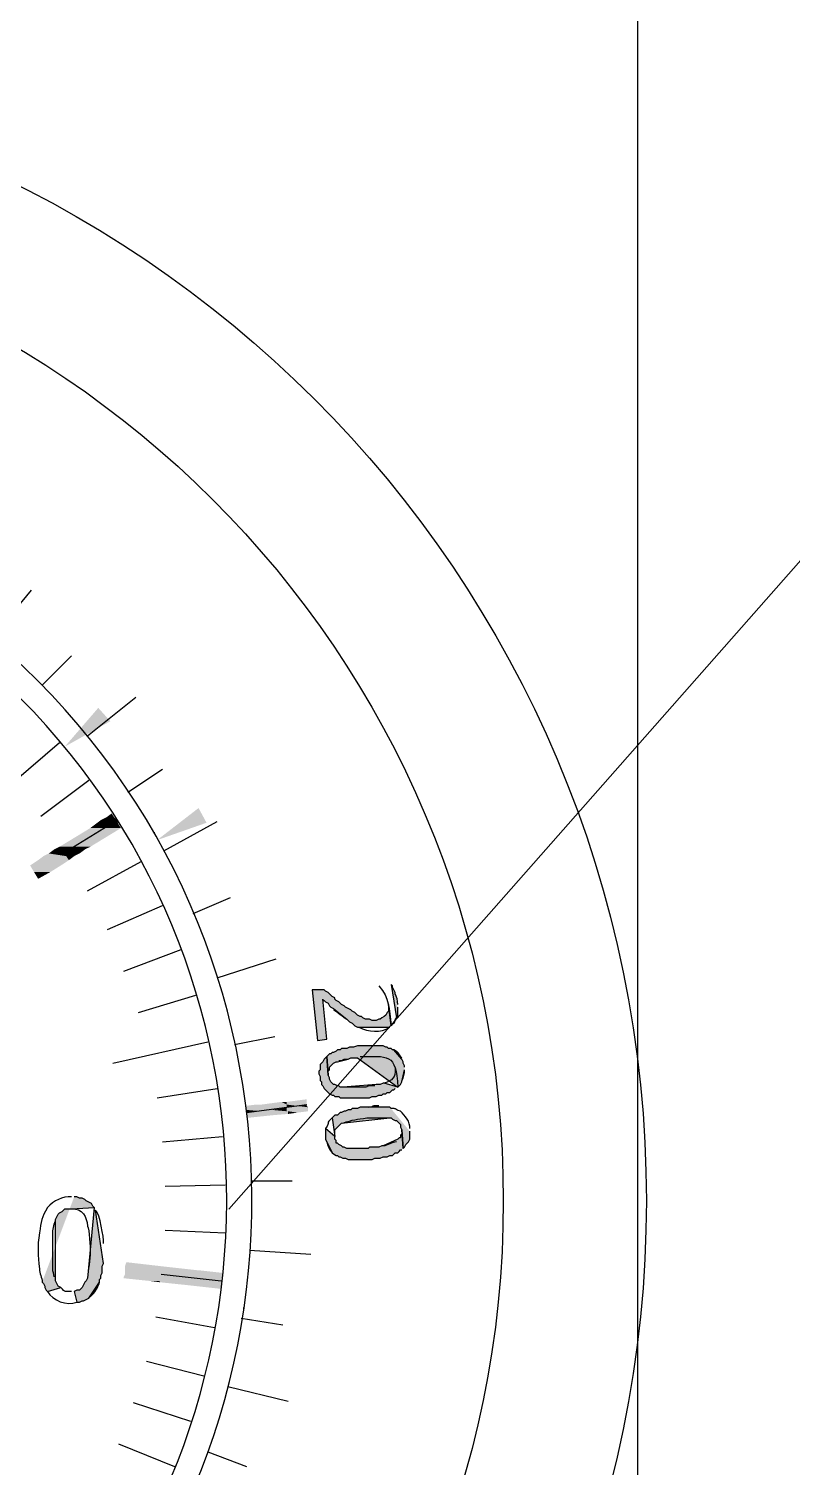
# Model space of a CAD drawing. Header units: millimetres. Extents: x 183355 to 194386, y -190559 to -183233.
# Drawn here: x 186497.5 to 186534.8, y -184252 to -184181.7 of the extents above; entities that cross this region are included whole.
import ezdxf

# ---------------------------------------------------------------- set-up
doc = ezdxf.new("R2010")
doc.units = ezdxf.units.MM
doc.header["$LTSCALE"] = 13
doc.layers.add('PDF_几何图形', color=7, linetype='Continuous')
doc.layers.add('PDF_实体填充', color=7, linetype='Continuous', true_color=0xffffff)
doc.layers.add('标注、文本', color=3, linetype='Continuous', lineweight=25)
doc.layers.add('铁心', color=3, linetype='Continuous', lineweight=0)

# ---------------------------------------------------------------- blocks, each defined once
blk = doc.blocks.new('A$C1C912F39')
at = {"layer": 'PDF_实体填充', "transparency": 33554559}
for points in [[(98.45, 89.865), (98.319, 90.91), (98.319, 90.583), (98.254, 90.518), (98.189, 90.387), (98.123, 90.322), (97.993, 90.257), (97.927, 90.191), (97.862, 90.191), (97.732, 90.126), (97.536, 90.126), (97.405, 90.191), (97.209, 90.191), (97.079, 90.257), (97.013, 90.322), (96.948, 90.322), (96.818, 90.387), (96.687, 90.518), (96.556, 90.583), (96.491, 90.648), (96.361, 90.714), (96.23, 90.779), (96.165, 90.844), (96.034, 90.91), (95.904, 91.04), (95.773, 91.105), (95.708, 91.171), (95.708, 91.236), (95.577, 91.301), (95.381, 91.497), (95.251, 91.562), (95.185, 91.628), (94.598, 91.628), (94.859, 89.147), (95.316, 89.212), (95.12, 91.171), (95.12, 91.105), (95.185, 91.105), (95.251, 91.04), (95.381, 90.975), (95.447, 90.844), (95.512, 90.779), (95.642, 90.714), (96.295, 90.191), (96.426, 90.061), (96.556, 89.996), (96.687, 89.865), (96.818, 89.8), (98.384, 89.8)], [(98.646, 91.432), (98.646, 91.497), (98.515, 91.758), (98.515, 91.824), (98.45, 91.889), (98.711, 90.257), (98.776, 90.322), (98.776, 90.779)], [(99.103, 87.841), (99.103, 87.906), (99.037, 88.037), (99.037, 88.102), (98.972, 88.233), (98.58, 88.69), (98.515, 88.69), (98.45, 88.755), (98.319, 88.755), (98.254, 88.82), (98.189, 88.82), (98.058, 88.886), (96.883, 88.886), (96.818, 88.886), (96.622, 88.82), (96.426, 88.82), (96.295, 88.755), (96.034, 88.755), (95.969, 88.69), (95.838, 88.69), (95.773, 88.625), (95.642, 88.559), (95.577, 88.559), (95.512, 88.494), (95.447, 88.494), (95.316, 88.363), (95.381, 87.449), (95.381, 87.645), (95.447, 87.711), (95.447, 87.841), (95.512, 87.906), (95.642, 88.037), (95.773, 88.102), (95.838, 88.102), (96.361, 88.233), (96.491, 88.298), (96.818, 88.298), (98.776, 86.862), (98.841, 86.927), (98.907, 86.992), (98.972, 87.123), (99.103, 87.711)], [(98.776, 86.862), (98.123, 87.058), (98.058, 87.058), (97.927, 86.992), (97.732, 86.992), (96.099, 86.862), (95.969, 86.862), (95.904, 86.927), (95.838, 86.927), (95.708, 86.992), (95.642, 86.992), (95.512, 87.123), (95.447, 87.254), (95.447, 87.319), (95.381, 87.449), (95.316, 88.363), (95.251, 88.298), (95.185, 88.233), (95.12, 88.102), (94.99, 87.972), (94.99, 87.711), (94.924, 87.645), (94.924, 87.515), (94.99, 87.384), (94.99, 87.188), (95.055, 87.123), (95.055, 86.992), (95.12, 86.927), (95.185, 86.797), (95.251, 86.731), (95.447, 86.535), (95.577, 86.47), (95.642, 86.47), (95.708, 86.405), (95.904, 86.405), (95.969, 86.34), (97.405, 86.34), (97.536, 86.405), (97.732, 86.405), (97.862, 86.47), (97.993, 86.47), (98.058, 86.535), (98.189, 86.535), (98.254, 86.601), (98.384, 86.601), (98.45, 86.666), (98.515, 86.731), (98.58, 86.731), (98.646, 86.797)], [(98.45, 85.817), (98.384, 85.883), (97.993, 85.883), (97.209, 85.883), (96.948, 85.883), (96.818, 85.817), (96.556, 85.817), (96.491, 85.752), (96.361, 85.752), (96.23, 85.687), (96.165, 85.687), (96.034, 85.621), (95.969, 85.621), (95.838, 85.491), (95.708, 85.491), (95.577, 85.36), (95.708, 84.446), (95.708, 84.773), (96.034, 85.099), (98.384, 85.36), (98.45, 85.36), (98.515, 85.295), (98.646, 85.23), (98.711, 85.23), (98.907, 85.034), (98.907, 84.903), (98.972, 84.773), (99.037, 83.859), (99.103, 83.924), (99.168, 84.055), (99.298, 84.185), (99.364, 84.316), (99.364, 84.707)], [(99.037, 83.859), (98.972, 84.773), (98.972, 84.577), (98.907, 84.512), (98.907, 84.381), (98.841, 84.381), (98.776, 84.316), (98.058, 83.989), (97.993, 83.989), (97.862, 83.924), (97.405, 83.924), (97.34, 83.859), (96.491, 83.859), (96.295, 83.859), (96.165, 83.924), (96.099, 83.924), (96.034, 83.989), (95.904, 84.055), (95.838, 84.12), (95.773, 84.12), (95.773, 84.251), (95.708, 84.316), (95.708, 84.446), (95.251, 84.838), (95.251, 84.316), (95.577, 83.663), (95.642, 83.598), (95.773, 83.532), (95.838, 83.532), (95.904, 83.467), (95.969, 83.467), (96.099, 83.402), (96.23, 83.402), (96.361, 83.337), (97.536, 83.337), (97.666, 83.402), (97.927, 83.402), (98.058, 83.467), (98.254, 83.467), (98.384, 83.532), (98.515, 83.532), (98.646, 83.663), (98.776, 83.663), (98.841, 83.728), (98.907, 83.794), (98.972, 83.794)], [(81.41, 77.33), (81.476, 77.265), (81.541, 77.134), (81.541, 77.069), (81.606, 76.939), (81.671, 76.873), (82.324, 77.069), (82.194, 77.134), (82.063, 77.396), (82.063, 77.461), (82.063, 80.333), (82.063, 80.399), (82.194, 80.66), (82.259, 80.725), (82.39, 80.79), (82.52, 80.921), (82.847, 80.921), (83.956, 80.986), (83.891, 81.052), (83.826, 81.182), (83.695, 81.247), (83.565, 81.313), (83.499, 81.378), (83.369, 81.443), (83.238, 81.443), (83.108, 81.509), (82.977, 81.509)], [(83.956, 80.986), (83.63, 77.526), (83.565, 77.396), (83.499, 77.33), (83.369, 77.069), (83.238, 76.939), (83.108, 76.939), (82.977, 76.873), (83.108, 76.351), (83.238, 76.351), (83.369, 76.416), (83.434, 76.416), (83.565, 76.482), (83.695, 76.547), (84.218, 77.33), (84.218, 77.461), (84.283, 77.526), (84.283, 77.657), (84.348, 77.787), (84.348, 78.114), (84.413, 78.244), (84.022, 80.856)]]:
    blk.add_hatch(color=7, dxfattribs=at).paths.add_polyline_path(points, flags=16)
at = {"layer": 'PDF_几何图形'}
blk.add_line((79.582, 109.581), (80.888, 111.148), dxfattribs=at)
for points in [[(81.41, 106.513), (82.847, 107.949)], [(83.63, 104.032), (85.98, 105.925)], [(80.039, 101.812), (82.259, 103.705)], [(85.589, 101.29), (87.286, 102.4)], [(81.345, 100.115), (83.695, 101.877)], [(82.52, 98.352), (85.066, 99.919)], [(87.351, 98.417), (89.963, 99.854)], [(86.894, 99.266), (86.894, 99.331)], [(83.63, 96.459), (86.241, 97.895)], [(84.609, 94.566), (87.286, 95.741)], [(88.788, 95.349), (90.616, 96.132)], [(85.393, 92.542), (88.2, 93.586)], [(89.963, 92.215), (92.835, 93.129)], [(98.45, 89.865), (98.319, 90.91), (98.319, 90.583), (98.254, 90.518), (98.189, 90.387), (98.123, 90.322), (97.993, 90.257), (97.927, 90.191), (97.862, 90.191), (97.732, 90.126), (97.536, 90.126), (97.405, 90.191), (97.209, 90.191), (97.079, 90.257), (97.013, 90.322), (96.948, 90.322), (96.818, 90.387), (96.687, 90.518), (96.556, 90.583), (96.491, 90.648), (96.361, 90.714), (96.23, 90.779), (96.165, 90.844), (96.034, 90.91), (95.904, 91.04), (95.773, 91.105), (95.708, 91.171), (95.708, 91.236), (95.577, 91.301), (95.381, 91.497), (95.251, 91.562), (95.185, 91.628), (94.598, 91.628), (94.859, 89.147), (95.316, 89.212), (95.12, 91.171), (95.12, 91.105), (95.185, 91.105), (95.251, 91.04), (95.381, 90.975), (95.447, 90.844), (95.512, 90.779), (95.642, 90.714), (96.295, 90.191), (96.426, 90.061), (96.556, 89.996), (96.687, 89.865), (96.818, 89.8), (98.384, 89.8)], [(98.646, 91.432), (98.646, 91.497), (98.515, 91.758), (98.515, 91.824), (98.45, 91.889), (98.711, 90.257), (98.776, 90.322), (98.776, 90.779)], [(86.111, 90.518), (88.918, 91.367)], [(90.811, 88.951), (92.77, 89.343)], [(84.87, 88.037), (89.506, 89.082)], [(99.103, 87.841), (99.103, 87.906), (99.037, 88.037), (99.037, 88.102), (98.972, 88.233), (98.58, 88.69), (98.515, 88.69), (98.45, 88.755), (98.319, 88.755), (98.254, 88.82), (98.189, 88.82), (98.058, 88.886), (96.883, 88.886), (96.818, 88.886), (96.622, 88.82), (96.426, 88.82), (96.295, 88.755), (96.034, 88.755), (95.969, 88.69), (95.838, 88.69), (95.773, 88.625), (95.642, 88.559), (95.577, 88.559), (95.512, 88.494), (95.447, 88.494), (95.316, 88.363), (95.381, 87.449), (95.381, 87.645), (95.447, 87.711), (95.447, 87.841), (95.512, 87.906), (95.642, 88.037), (95.773, 88.102), (95.838, 88.102), (96.361, 88.233), (96.491, 88.298), (96.818, 88.298), (98.776, 86.862), (98.841, 86.927), (98.907, 86.992), (98.972, 87.123), (99.103, 87.711)], [(98.776, 86.862), (98.123, 87.058), (98.058, 87.058), (97.927, 86.992), (97.732, 86.992), (96.099, 86.862), (95.969, 86.862), (95.904, 86.927), (95.838, 86.927), (95.708, 86.992), (95.642, 86.992), (95.512, 87.123), (95.447, 87.254), (95.447, 87.319), (95.381, 87.449), (95.316, 88.363), (95.251, 88.298), (95.185, 88.233), (95.12, 88.102), (94.99, 87.972), (94.99, 87.711), (94.924, 87.645), (94.924, 87.515), (94.99, 87.384), (94.99, 87.188), (95.055, 87.123), (95.055, 86.992), (95.12, 86.927), (95.185, 86.797), (95.251, 86.731), (95.447, 86.535), (95.577, 86.47), (95.642, 86.47), (95.708, 86.405), (95.904, 86.405), (95.969, 86.34), (97.405, 86.34), (97.536, 86.405), (97.732, 86.405), (97.862, 86.47), (97.993, 86.47), (98.058, 86.535), (98.189, 86.535), (98.254, 86.601), (98.384, 86.601), (98.45, 86.666), (98.515, 86.731), (98.58, 86.731), (98.646, 86.797)], [(87.025, 86.34), (89.963, 86.797)], [(91.399, 85.621), (94.337, 86.013)], [(98.45, 85.817), (98.384, 85.883), (97.993, 85.883), (97.209, 85.883), (96.948, 85.883), (96.818, 85.817), (96.556, 85.817), (96.491, 85.752), (96.361, 85.752), (96.23, 85.687), (96.165, 85.687), (96.034, 85.621), (95.969, 85.621), (95.838, 85.491), (95.708, 85.491), (95.577, 85.36), (95.708, 84.446), (95.708, 84.773), (96.034, 85.099), (98.384, 85.36), (98.45, 85.36), (98.515, 85.295), (98.646, 85.23), (98.711, 85.23), (98.907, 85.034), (98.907, 84.903), (98.972, 84.773), (99.037, 83.859), (99.103, 83.924), (99.168, 84.055), (99.298, 84.185), (99.364, 84.316), (99.364, 84.707)], [(87.286, 84.185), (90.224, 84.446)], [(99.037, 83.859), (98.972, 84.773), (98.972, 84.577), (98.907, 84.512), (98.907, 84.381), (98.841, 84.381), (98.776, 84.316), (98.058, 83.989), (97.993, 83.989), (97.862, 83.924), (97.405, 83.924), (97.34, 83.859), (96.491, 83.859), (96.295, 83.859), (96.165, 83.924), (96.099, 83.924), (96.034, 83.989), (95.904, 84.055), (95.838, 84.12), (95.773, 84.12), (95.773, 84.251), (95.708, 84.316), (95.708, 84.446), (95.251, 84.838), (95.251, 84.316), (95.577, 83.663), (95.642, 83.598), (95.773, 83.532), (95.838, 83.532), (95.904, 83.467), (95.969, 83.467), (96.099, 83.402), (96.23, 83.402), (96.361, 83.337), (97.536, 83.337), (97.666, 83.402), (97.927, 83.402), (98.058, 83.467), (98.254, 83.467), (98.384, 83.532), (98.515, 83.532), (98.646, 83.663), (98.776, 83.663), (98.841, 83.728), (98.907, 83.794), (98.972, 83.794)], [(91.595, 82.292), (93.619, 82.292)], [(87.417, 82.031), (90.354, 82.096)], [(81.41, 77.33), (81.476, 77.265), (81.541, 77.134), (81.541, 77.069), (81.606, 76.939), (81.671, 76.873), (82.324, 77.069), (82.194, 77.134), (82.063, 77.396), (82.063, 77.461), (82.063, 80.333), (82.063, 80.399), (82.194, 80.66), (82.259, 80.725), (82.39, 80.79), (82.52, 80.921), (82.847, 80.921), (83.956, 80.986), (83.891, 81.052), (83.826, 81.182), (83.695, 81.247), (83.565, 81.313), (83.499, 81.378), (83.369, 81.443), (83.238, 81.443), (83.108, 81.509), (82.977, 81.509)], [(83.956, 80.986), (83.63, 77.526), (83.565, 77.396), (83.499, 77.33), (83.369, 77.069), (83.238, 76.939), (83.108, 76.939), (82.977, 76.873), (83.108, 76.351), (83.238, 76.351), (83.369, 76.416), (83.434, 76.416), (83.565, 76.482), (83.695, 76.547), (84.218, 77.33), (84.218, 77.461), (84.283, 77.526), (84.283, 77.657), (84.348, 77.787), (84.348, 78.114), (84.413, 78.244), (84.022, 80.856)], [(87.417, 79.876), (90.354, 79.746)], [(91.53, 78.897), (94.533, 78.701)], [(87.221, 77.722), (90.159, 77.396)], [(91.268, 76.025), (91.268, 76.09)], [(86.96, 75.633), (89.832, 75.111)], [(91.138, 75.568), (93.162, 75.241)], [(86.503, 73.478), (89.31, 72.76)], [(90.485, 72.238), (93.423, 71.52)], [(85.85, 71.455), (88.657, 70.541)], [(85.132, 69.431), (87.874, 68.321)], [(89.506, 69.039), (91.399, 68.321)]]:
    blk.add_lwpolyline(points, dxfattribs=at)
for radius in [55.46, 48.474, 48.474]:
    blk.add_circle((55.46, 81.313), radius, dxfattribs=at)
for points in [[(80.105, 54.872), (95.62, 69.212), (95.496, 93.899), (79.778, 108.08)], [(80.17, 56.57), (94.268, 70.659), (93.786, 93.782), (78.995, 107.166)], [(97.862, 91.824), (98.377, 91.203), (98.365, 90.734), (98.45, 89.865)], [(98.776, 90.91), (98.786, 91.087), (98.739, 91.299), (98.646, 91.432)], [(95.642, 90.648), (95.795, 90.593), (96.142, 90.247), (96.295, 90.191)], [(98.45, 89.865), (98.816, 90.228), (98.517, 89.916), (98.711, 90.257)], [(96.883, 89.8), (97.342, 89.566), (97.946, 89.49), (98.384, 89.8)], [(97.536, 88.886), (97.318, 88.886), (97.1, 88.886), (96.883, 88.886)], [(98.972, 88.298), (98.836, 88.41), (98.861, 88.587), (98.58, 88.69)], [(95.904, 88.168), (96.191, 88.141), (95.971, 88.258), (96.361, 88.233)], [(96.948, 88.363), (98.239, 88.361), (98.736, 88.561), (98.776, 86.862)], [(98.646, 87.776), (98.689, 87.32), (98.507, 87.2), (98.123, 87.058)], [(98.972, 87.188), (99.076, 87.331), (99.115, 87.519), (99.103, 87.711)], [(97.079, 86.862), (96.752, 86.862), (96.426, 86.862), (96.099, 86.862)], [(97.666, 86.927), (97.145, 86.96), (97.383, 86.844), (97.079, 86.862)], [(96.491, 86.34), (96.796, 86.34), (97.1, 86.34), (97.405, 86.34)], [(97.862, 85.948), (97.314, 85.976), (97.758, 85.854), (97.209, 85.883)], [(98.907, 85.687), (98.54, 85.808), (98.776, 85.829), (98.45, 85.817)], [(95.577, 85.36), (95.218, 85.042), (95.521, 85.22), (95.251, 84.838)], [(96.099, 85.099), (96.576, 85.293), (96.778, 85.278), (97.275, 85.36)], [(97.275, 85.36), (97.645, 85.36), (98.014, 85.36), (98.384, 85.36)], [(99.364, 84.838), (99.407, 85.167), (99.138, 85.478), (98.907, 85.687)], [(95.316, 84.185), (95.338, 83.989), (95.447, 83.812), (95.577, 83.663)], [(97.209, 83.859), (96.97, 83.859), (96.731, 83.859), (96.491, 83.859)], [(98.711, 84.185), (98.492, 84.178), (98.288, 84.009), (98.058, 83.989)], [(81.671, 80.986), (81.372, 80.48), (81.367, 80.313), (81.28, 79.746)], [(82.847, 81.509), (82.402, 81.53), (81.97, 81.318), (81.671, 80.986)], [(82.847, 80.921), (83.383, 80.939), (83.588, 80.534), (83.63, 80.072)], [(84.413, 79.224), (84.424, 79.512), (84.232, 80.669), (84.022, 80.856)], [(81.933, 78.962), (81.948, 79.423), (81.866, 79.91), (82.063, 80.333)], [(81.28, 79.746), (81.162, 79.031), (81.209, 78.685), (81.28, 77.983)], [(83.63, 80.072), (83.705, 79.931), (83.776, 79.004), (83.761, 78.832)], [(81.933, 78.31), (81.933, 78.527), (81.933, 78.745), (81.933, 78.962)], [(83.761, 78.832), (83.748, 78.391), (83.655, 77.964), (83.63, 77.526)], [(81.998, 77.591), (81.954, 77.945), (81.909, 77.809), (81.933, 78.31)], [(81.28, 77.983), (81.268, 77.756), (81.421, 77.558), (81.41, 77.33)], [(81.671, 76.873), (81.928, 76.432), (82.61, 76.171), (83.108, 76.351)], [(82.847, 76.873), (82.506, 76.881), (82.57, 76.817), (82.324, 77.069)], [(83.761, 76.612), (84, 76.819), (84.115, 77.047), (84.218, 77.33)]]:
    blk.add_open_spline(points, degree=3, dxfattribs=at)
at = {"layer": 'PDF_实体填充', "transparency": 33554559}
for points in [[(84.152, 105.403), (84.74, 104.75), (82.52, 103.51)], [(84.283, 99.919), (84.022, 99.723), (84.74, 99.723)], [(84.544, 100.049), (84.283, 99.919), (85.066, 99.919)], [(84.283, 99.919), (85.066, 99.919), (84.74, 99.723)], [(84.805, 100.245), (84.544, 100.049), (84.936, 100.049)], [(84.544, 100.049), (84.936, 100.049), (85.066, 99.919)], [(85.066, 99.919), (84.74, 99.723), (85.132, 99.723)], [(89.049, 100.506), (89.44, 99.788), (87.025, 98.94)], [(83.761, 99.527), (82.259, 98.613), (83.042, 98.613)], [(83.761, 99.527), (84.479, 99.527), (83.042, 98.613)], [(84.479, 99.527), (83.042, 98.613), (83.761, 98.613)], [(84.022, 99.723), (83.761, 99.527), (84.479, 99.527)], [(84.479, 99.527), (85.262, 99.527), (83.761, 98.613)], [(84.022, 99.723), (84.74, 99.723), (84.479, 99.527)], [(84.74, 99.723), (84.479, 99.527), (85.262, 99.527)], [(84.74, 99.723), (85.132, 99.723), (85.262, 99.527)], [(81.998, 98.483), (81.737, 98.287), (82.52, 98.287)], [(82.259, 98.613), (81.998, 98.483), (82.39, 98.483)], [(81.998, 98.483), (82.39, 98.483), (82.52, 98.287)], [(82.259, 98.613), (82.39, 98.483), (82.781, 98.483)], [(82.259, 98.613), (83.042, 98.613), (82.781, 98.483)], [(82.39, 98.483), (82.781, 98.483), (82.52, 98.287)], [(82.781, 98.483), (82.52, 98.287), (83.238, 98.287)], [(83.042, 98.613), (82.781, 98.483), (83.499, 98.483)], [(82.781, 98.483), (83.499, 98.483), (83.238, 98.287)], [(83.042, 98.613), (83.761, 98.613), (83.499, 98.483)], [(81.214, 97.96), (80.823, 97.699), (82.324, 97.699)], [(81.476, 98.156), (81.214, 97.96), (82.716, 97.96)], [(81.214, 97.96), (82.716, 97.96), (82.324, 97.699)], [(81.737, 98.287), (81.476, 98.156), (82.585, 98.156)], [(81.476, 98.156), (82.585, 98.156), (82.716, 97.96)], [(81.737, 98.287), (82.52, 98.287), (82.585, 98.156)], [(82.52, 98.287), (82.585, 98.156), (82.977, 98.156)], [(82.52, 98.287), (83.238, 98.287), (82.977, 98.156)], [(82.585, 98.156), (82.977, 98.156), (82.716, 97.96)], [(80.823, 97.699), (81.019, 97.373), (81.802, 97.373)], [(80.823, 97.699), (82.324, 97.699), (81.802, 97.373)], [(81.019, 97.373), (81.802, 97.373), (81.214, 97.046)], [(91.856, 86.013), (91.334, 85.948), (93.357, 85.948)], [(91.334, 85.948), (91.334, 85.883), (93.357, 85.883)], [(91.334, 85.948), (93.357, 85.948), (93.357, 85.883)], [(91.334, 85.883), (91.334, 85.817), (93.096, 85.817)], [(91.334, 85.883), (93.357, 85.883), (93.096, 85.817)], [(91.334, 85.817), (91.399, 85.752), (92.639, 85.752)], [(91.334, 85.817), (93.096, 85.817), (92.639, 85.752)], [(92.117, 86.013), (91.856, 86.013), (93.357, 86.013)], [(91.856, 86.013), (93.357, 86.013), (93.357, 85.948)], [(93.096, 86.144), (92.117, 86.013), (93.357, 86.013)], [(93.096, 85.817), (92.639, 85.752), (93.357, 85.752)], [(93.096, 86.144), (93.357, 86.144), (93.357, 86.013)], [(93.357, 85.883), (93.096, 85.817), (93.357, 85.817)], [(93.096, 85.817), (93.357, 85.817), (93.357, 85.752)], [(94.337, 86.274), (93.357, 86.144), (94.337, 86.144)], [(93.357, 86.144), (93.357, 86.013), (94.337, 86.013)], [(93.357, 86.144), (94.337, 86.144), (94.337, 86.013)], [(93.357, 86.013), (93.357, 85.948), (93.88, 85.948)], [(93.357, 86.013), (94.337, 86.013), (93.88, 85.948)], [(93.357, 85.948), (93.88, 85.948), (93.357, 85.883)], [(93.88, 85.948), (93.357, 85.883), (94.402, 85.883)], [(93.357, 85.883), (93.357, 85.817), (94.402, 85.817)], [(93.357, 85.883), (94.402, 85.883), (94.402, 85.817)], [(93.357, 85.817), (93.357, 85.752), (94.402, 85.752)], [(93.357, 85.817), (94.402, 85.817), (94.402, 85.752)], [(94.337, 86.013), (93.88, 85.948), (94.337, 85.948)], [(93.88, 85.948), (94.337, 85.948), (94.402, 85.883)], [(91.399, 85.752), (91.399, 85.687), (92.117, 85.687)], [(91.399, 85.752), (92.639, 85.752), (92.117, 85.687)], [(91.399, 85.687), (92.117, 85.687), (91.856, 85.687)], [(91.399, 85.687), (91.856, 85.687), (91.399, 85.621)], [(91.856, 85.687), (91.399, 85.621), (93.423, 85.621)], [(91.399, 85.621), (91.399, 85.556), (93.423, 85.556)], [(91.399, 85.621), (93.423, 85.621), (93.423, 85.556)], [(91.399, 85.556), (91.399, 85.491), (92.639, 85.491)], [(91.399, 85.556), (93.423, 85.556), (92.639, 85.491)], [(91.399, 85.491), (92.639, 85.491), (91.399, 85.36)], [(92.117, 85.687), (91.856, 85.687), (93.423, 85.687)], [(91.856, 85.687), (93.423, 85.687), (93.423, 85.621)], [(92.639, 85.752), (92.117, 85.687), (93.357, 85.687)], [(92.639, 85.752), (93.357, 85.752), (93.357, 85.687)], [(93.357, 85.752), (93.357, 85.687), (94.402, 85.687)], [(93.357, 85.752), (94.402, 85.752), (94.402, 85.687)], [(93.423, 85.687), (93.423, 85.621), (93.88, 85.621)], [(93.423, 85.687), (94.402, 85.687), (93.88, 85.621)], [(93.423, 85.621), (93.88, 85.621), (93.423, 85.556)], [(85.523, 78.31), (85.458, 78.114), (87.221, 78.114)], [(85.458, 78.114), (85.458, 77.918), (87.221, 77.918)], [(85.458, 78.114), (87.221, 78.114), (87.221, 77.918)], [(87.221, 78.114), (87.221, 77.918), (88.983, 77.918)], [(85.458, 77.722), (85.393, 77.591), (87.155, 77.591)], [(85.393, 77.591), (85.393, 77.526), (87.155, 77.526)], [(85.393, 77.591), (87.155, 77.591), (87.155, 77.526)], [(85.393, 77.526), (86.633, 77.396), (87.155, 77.396)], [(85.393, 77.526), (87.155, 77.526), (87.155, 77.396)], [(85.458, 77.918), (85.458, 77.787), (87.221, 77.787)], [(85.458, 77.918), (87.221, 77.918), (87.221, 77.787)], [(85.458, 77.787), (85.458, 77.722), (87.221, 77.722)], [(85.458, 77.787), (87.221, 77.787), (87.221, 77.722)], [(85.458, 77.722), (87.221, 77.722), (87.155, 77.591)], [(86.633, 77.396), (87.155, 77.396), (87.155, 77.33)], [(87.221, 77.722), (87.155, 77.591), (88.396, 77.591)], [(87.155, 77.591), (87.155, 77.526), (88.983, 77.526)], [(87.155, 77.591), (88.396, 77.591), (88.983, 77.526)], [(87.155, 77.526), (87.155, 77.396), (90.159, 77.396)], [(87.155, 77.526), (88.983, 77.526), (90.159, 77.396)], [(87.155, 77.396), (87.155, 77.33), (90.159, 77.33)], [(87.155, 77.396), (90.159, 77.396), (90.159, 77.33)], [(87.221, 77.918), (87.221, 77.787), (90.224, 77.787)], [(87.221, 77.918), (89.049, 77.918), (90.224, 77.787)], [(87.221, 77.787), (87.221, 77.722), (90.224, 77.722)], [(87.221, 77.787), (90.224, 77.787), (90.224, 77.722)], [(87.221, 77.722), (88.396, 77.591), (90.224, 77.591)], [(87.221, 77.722), (90.224, 77.722), (90.224, 77.591)], [(88.396, 77.591), (88.983, 77.526), (90.159, 77.526)], [(88.396, 77.591), (90.224, 77.591), (90.159, 77.526)], [(88.983, 77.526), (90.159, 77.526), (90.159, 77.396)], [(87.155, 77.33), (88.396, 77.2), (90.159, 77.2)], [(87.155, 77.33), (90.159, 77.33), (90.159, 77.2)], [(88.396, 77.2), (90.159, 77.2), (90.159, 77.004)]]:
    blk.add_solid(points, dxfattribs=at)

msp = doc.modelspace()

# ---------------------------------------------------------------- linework, layer by layer
at = {"layer": '标注、文本', "color": 2}
msp.add_line((186527.215, -183935.471), (186527.215, -184533.97), dxfattribs=at)
at = {"layer": '铁心'}
msp.add_lwpolyline([(186507.257, -184239.375), (186945.274, -183741.726), (186938.697, -183724.309), (186937.045, -183705.787), (186941.966, -183686.6), (186952.808, -183671.646), (186968.517, -183659.099), (186986.195, -183652.37), (187004.566, -183650.458), (187023.643, -183655.79), (187038.858, -183666.481), (187050.652, -183680.886), (187058.134, -183699.868), (187059.785, -183718.391), (187054.714, -183737.316), (187044.023, -183752.531), (187029.357, -183764.477), (187010.636, -183771.807), (186992.113, -183773.459), (186973.188, -183768.388), (186957.973, -183757.696), (186945.274, -183741.726)], dxfattribs=at)

# ---------------------------------------------------------------- block references
at = {"layer": '标注、文本'}
msp.add_blockref('A$C1C912F39', (186416.723, -184320.28), dxfattribs=at)

doc.saveas('drawing.dxf')
